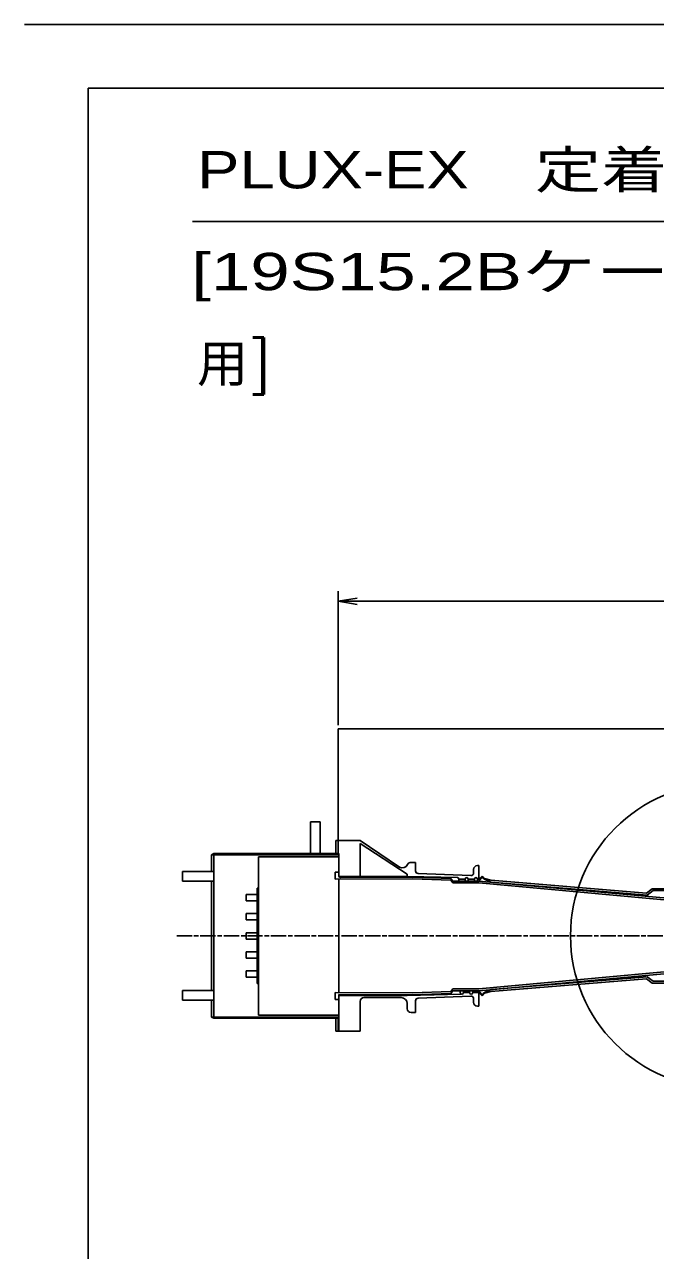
# Model space of a CAD drawing. Units: millimetres, scale not verified. Extents: x -610 to 1490, y -8197 to -6693.
# Drawn here: x -610 to -114, y -7657 to -6693 of the extents above; entities that cross this region are included whole.
import ezdxf
from ezdxf.enums import TextEntityAlignment as Align

# ---------------------------------------------------------------- set-up
doc = ezdxf.new("R2010")
doc.units = ezdxf.units.MM
doc.linetypes.add('CHAIN', pattern=[18.5, 12, -1.5, 3.5, -1.5])
for name, color, linetype, lineweight in [('1外形線', 7, 'Continuous', 25), ('4中心線', 1, 'CHAIN', 25), ('外形線', 7, 'Continuous', 25)]:
    doc.layers.add(name, color=color, linetype=linetype, lineweight=lineweight)
doc.styles.add('simplex.shx', font='')
doc.styles.add('ＭＳ Ｐゴシック', font='')
doc.styles.get('simplex.shx').set_extended_font_data('simplex.shx')
doc.styles.get('ＭＳ Ｐゴシック').set_extended_font_data('MS PGothic')

# ---------------------------------------------------------------- blocks, each defined once
blk = doc.blocks.new('open_arrow')
at = {"color": 0, "linetype": 'Continuous', "lineweight": -2}
blk.add_lwpolyline([(7.5, 1.25), (0, 0), (7.5, -1.25)], dxfattribs=at)

msp = doc.modelspace()

# ---------------------------------------------------------------- linework, layer by layer
at = {"layer": '1外形線'}
for p, q in [((-478.256, -6848.27), (258.789, -6848.27)), ((-363.82, -7243.85), (-363.82, -7138.586)), ((-363.82, -7146.586), (768.181, -7146.586)), ((-363.841, -7334.562), (-363.827, -7246.85)), ((-363.82, -7246.85), (45.763, -7246.85)), ((-385.475, -7344.812), (-385.475, -7320.048)), ((-385.475, -7320.048), (-377.975, -7320.048)), ((-377.975, -7344.812), (-377.975, -7320.048)), ((-346.454, -7334.562), (-365.691, -7334.562)), ((-365.691, -7334.562), (-365.691, -7344.812)), ((-363.841, -7334.562), (-363.841, -7344.812)), ((-346.454, -7334.562), (-315.465, -7355.672)), ((-346.454, -7337.062), (-346.454, -7363.487)), ((-346.454, -7337.062), (-309.454, -7361.054)), ((-461.341, -7344.812), (-463.341, -7345.812)), ((-463.341, -7345.812), (-463.341, -7359.062)), ((-463.341, -7345.812), (-363.341, -7345.812)), ((-461.341, -7344.812), (-363.341, -7344.812)), ((-461.341, -7344.812), (-461.341, -7474.312)), ((-426.388, -7347.312), (-426.388, -7471.812)), ((-426.388, -7347.312), (-363.341, -7347.312)), ((-363.341, -7344.812), (-363.341, -7362.048)), ((-461.341, -7359.062), (-486.105, -7359.062)), ((-486.105, -7366.562), (-486.105, -7359.062)), ((-366.091, -7359.472), (-366.091, -7365.054)), ((-366.091, -7359.472), (-363.341, -7359.472)), ((-302.954, -7351.804), (-306.454, -7351.804)), ((-302.954, -7351.804), (-302.954, -7358.554)), ((-259.446, -7362.212), (-300.954, -7360.554)), ((-257.341, -7357.304), (-257.341, -7360.215)), ((-254.341, -7354.304), (-253.341, -7354.304)), ((-253.341, -7354.304), (-253.341, -7364.975)), ((-461.341, -7366.562), (-486.105, -7366.562)), ((-463.341, -7366.562), (-463.341, -7452.562)), ((-366.091, -7365.054), (-305.382, -7364.821)), ((-363.345, -7365.044), (-363.341, -7454.08)), ((-309.454, -7362.838), (-363.116, -7362.838)), ((-361.835, -7363.548), (-305.368, -7363.322)), ((-309.454, -7361.054), (-309.454, -7363.338)), ((-270.072, -7363.725), (-309.454, -7362.838)), ((-275.141, -7364.386), (-305.368, -7363.322)), ((-275.259, -7365.88), (-305.368, -7364.822)), ((-275.259, -7365.88), (-273.759, -7367.959)), ((-275.141, -7364.386), (-273.641, -7366.465)), ((-253.345, -7367.959), (-273.759, -7367.959)), ((-253.341, -7366.465), (-273.641, -7366.465)), ((-268.822, -7366.465), (-268.822, -7364.975)), ((-264.029, -7364.975), (-268.822, -7364.975)), ((-264.029, -7366.465), (-264.029, -7364.975)), ((-261.529, -7366.465), (-261.529, -7364.975)), ((-256.736, -7364.975), (-261.529, -7364.975)), ((-256.736, -7366.465), (-256.736, -7364.975)), ((-254.236, -7366.465), (-254.236, -7364.975)), ((-253.341, -7364.975), (-254.236, -7364.975)), ((-253.345, -7367.959), (-93.345, -7382.556)), ((-253.341, -7364.975), (-250.636, -7362.557)), ((-253.341, -7366.465), (-250.636, -7363.057)), ((-253.341, -7366.465), (-93.341, -7381.062)), ((-249.283, -7364.261), (-250.636, -7362.557)), ((-249.283, -7364.761), (-250.636, -7363.057)), ((-248.712, -7364.534), (-249.283, -7364.261)), ((-243.848, -7367.359), (-249.283, -7364.761)), ((-248.712, -7364.534), (-243.848, -7365.859)), ((-243.848, -7365.859), (-121.555, -7375.942)), ((-243.848, -7367.359), (-120.851, -7377.502)), ((-427.388, -7377.062), (-435.918, -7377.062)), ((-435.918, -7377.062), (-435.918, -7382.062)), ((-427.388, -7372.062), (-427.388, -7447.062)), ((-426.388, -7372.062), (-427.388, -7372.062)), ((-121.555, -7375.942), (-117.055, -7372.456)), ((-120.851, -7377.502), (-116.305, -7373.956)), ((-117.055, -7372.456), (-93.341, -7372.456)), ((-116.305, -7373.956), (-93.341, -7373.956)), ((-427.388, -7382.062), (-435.918, -7382.062)), ((-427.388, -7392.062), (-435.918, -7392.062)), ((-435.918, -7392.062), (-435.918, -7397.062)), ((-427.388, -7397.062), (-435.918, -7397.062)), ((-427.388, -7407.062), (-435.918, -7407.062)), ((-435.918, -7407.062), (-435.918, -7412.062)), ((-427.388, -7412.062), (-435.918, -7412.062)), ((-427.388, -7422.062), (-435.918, -7422.062)), ((-435.918, -7422.062), (-435.918, -7427.062)), ((-427.388, -7427.062), (-435.918, -7427.062)), ((-427.388, -7437.062), (-435.918, -7437.062)), ((-435.918, -7437.062), (-435.918, -7442.062)), ((-253.341, -7451.159), (-93.341, -7436.562)), ((-427.388, -7442.062), (-435.918, -7442.062)), ((-426.388, -7447.062), (-427.388, -7447.062)), ((-253.341, -7452.659), (-93.341, -7438.062)), ((-243.848, -7451.765), (-120.851, -7441.622)), ((-243.848, -7453.265), (-121.555, -7443.182)), ((-121.555, -7443.182), (-117.055, -7446.668)), ((-120.851, -7441.622), (-116.305, -7445.168)), ((-117.055, -7446.668), (-93.341, -7446.668)), ((-116.305, -7445.168), (-93.341, -7445.168)), ((-461.341, -7452.562), (-486.105, -7452.562)), ((-486.105, -7452.562), (-486.105, -7460.062)), ((-366.091, -7459.652), (-366.091, -7454.07)), ((-366.091, -7454.07), (-305.382, -7454.303)), ((-363.341, -7455.57), (-305.368, -7455.802)), ((-363.341, -7455.57), (-363.341, -7484.562)), ((-309.454, -7456.286), (-363.341, -7456.286)), ((-267.035, -7455.307), (-309.454, -7456.286)), ((-275.259, -7453.244), (-305.368, -7454.302)), ((-275.141, -7454.738), (-305.368, -7455.802)), ((-259.446, -7456.912), (-300.954, -7458.57)), ((-275.259, -7453.244), (-273.759, -7451.165)), ((-275.141, -7454.738), (-273.641, -7452.659)), ((-253.341, -7451.159), (-273.754, -7451.159)), ((-253.341, -7452.659), (-273.641, -7452.659)), ((-267.815, -7452.659), (-267.815, -7454.149)), ((-265.315, -7452.659), (-265.315, -7454.149)), ((-260.522, -7454.149), (-265.315, -7454.149)), ((-260.522, -7452.659), (-260.522, -7454.149)), ((-258.022, -7452.659), (-258.022, -7454.149)), ((-253.341, -7454.149), (-258.022, -7454.149)), ((-253.341, -7452.659), (-250.636, -7456.067)), ((-253.341, -7454.149), (-253.341, -7464.82)), ((-253.341, -7454.149), (-250.636, -7456.567)), ((-249.283, -7454.363), (-250.636, -7456.067)), ((-249.283, -7454.863), (-250.636, -7456.567)), ((-243.848, -7451.765), (-249.283, -7454.363)), ((-248.712, -7454.59), (-249.283, -7454.863)), ((-248.712, -7454.59), (-243.848, -7453.265)), ((-461.341, -7460.062), (-486.105, -7460.062)), ((-463.341, -7460.062), (-463.341, -7473.312)), ((-366.091, -7459.652), (-363.341, -7459.652)), ((-346.454, -7461.07), (-346.454, -7484.562)), ((-343.454, -7458.07), (-314.204, -7458.07)), ((-309.454, -7466.82), (-309.454, -7462.82)), ((-302.954, -7469.82), (-302.954, -7460.57)), ((-257.341, -7461.82), (-257.341, -7458.909)), ((-253.341, -7464.82), (-254.341, -7464.82)), ((-461.341, -7474.312), (-463.341, -7473.312)), ((-463.341, -7473.312), (-363.341, -7473.312)), ((-461.341, -7474.312), (-363.341, -7474.312)), ((-426.388, -7471.812), (-363.341, -7471.812)), ((-365.691, -7484.562), (-365.691, -7474.312)), ((-363.841, -7474.312), (-363.841, -7484.562)), ((-302.954, -7469.82), (-306.454, -7469.82)), ((-346.454, -7484.562), (-365.691, -7484.562))]:
    msp.add_line(p, q, dxfattribs=at)
msp.add_circle((-61.477, -7409.562), 119.712, dxfattribs=at)
for centre, radius, start, end in [((-313.411, -7351.389), 4.75, 244.38114, 333.85243), ((-306.454, -7354.804), 3, 90, 153.85243), ((-300.954, -7358.554), 2, 180, 270), ((-259.341, -7360.215), 2, 266.98721, 0), ((-254.341, -7357.304), 3, 90, 180), ((-361.841, -7362.048), 1.5, 180, 270.2296), ((-270.072, -7364.975), 1.25, 0, 90), ((-262.779, -7364.975), 1.25, 0, 180), ((-255.486, -7364.975), 1.25, 0, 180), ((-266.565, -7454.149), 1.25, 180, 0), ((-259.272, -7454.149), 1.25, 180, 0), ((-259.341, -7458.909), 2, 0, 93.01279), ((-343.454, -7461.07), 3, 90, 180), ((-314.204, -7462.82), 4.75, 0, 90), ((-300.954, -7460.57), 2, 90, 180), ((-254.341, -7461.82), 3, 180, 270), ((-306.454, -7466.82), 3, 180, 270)]:
    msp.add_arc(centre, radius, start, end, dxfattribs=at)
at = {"layer": '4中心線'}
msp.add_line((-490.595, -7409.562), (-50.026, -7409.562), dxfattribs=at)
at = {"layer": '外形線'}
for p, q in [((-610.191, -6693.348), (1489.809, -6693.348)), ((-560.191, -6743.348), (1439.809, -6743.348)), ((-560.191, -6743.348), (-560.191, -8128.348))]:
    msp.add_line(p, q, dxfattribs=at)

# ---------------------------------------------------------------- block references
at = {"layer": '1外形線', "xscale": 2, "yscale": 2}
msp.add_blockref('open_arrow', (-363.82, -7146.586), dxfattribs=at)

# ---------------------------------------------------------------- texts
at = {"layer": '1外形線', "style": 'ＭＳ Ｐゴシック', "width": 1.3}
msp.add_text('PLUX-EX\u3000定着偏向部詳細図', height=29.33, dxfattribs=at).set_placement((-474.62, -6792.77), align=Align.TOP_LEFT)
at = {"layer": '1外形線', "style": 'ＭＳ Ｐゴシック', "width": 1.45}
msp.add_text('[19S15.2Bケーブル', height=29.33, dxfattribs=at).set_placement((-479.166, -6910.926), align=Align.BOTTOM_LEFT)
at = {"layer": '1外形線', "style": 'simplex.shx'}
msp.add_text('用]', height=29.33, dxfattribs=at).set_placement((-474.62, -6983.047), align=Align.BOTTOM_LEFT)

doc.saveas('drawing.dxf')
